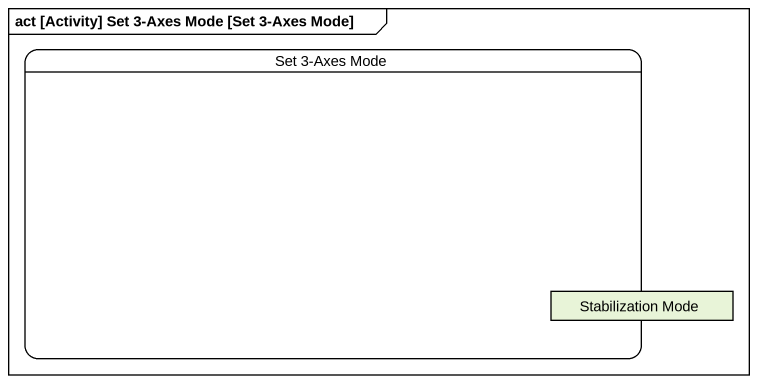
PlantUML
@startuml
mainframe act [Activity] Set 3-Axes Mode [Set 3-Axes Mode]
hide empty description
state "Set 3-Axes Mode" as Set_3_Axes_Mode {
  state "Stabilization Mode" as Stabilization_Mode <<object>>
}
@enduml
